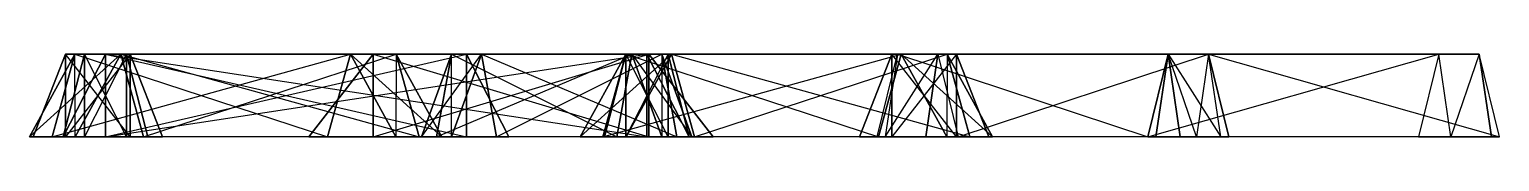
# Model space of a CAD drawing. Extents: x -3500 to 3500, y -22 to 22.
# Drawn here: x -737.56 to -695.71, y 19.69 to 22.05 of the extents above; entities that cross this region are included whole.
import ezdxf

# ---------------------------------------------------------------- set-up
doc = ezdxf.new("R2010")
doc.units = 0
doc.layers.add('UB3D', color=1, linetype='CONTINUOUS')

msp = doc.modelspace()

# ---------------------------------------------------------------- linework, layer by layer
at = {"layer": 'UB3D', "color": 2}
for points in [[(-737.555276, 19.685039, 1282.338228), (-736.910079, 19.685039, 1284.288346), (-736.259055, 22.047244, 1283.640236)], [(-736.253307, 19.685039, 1281.042008), (-737.555276, 19.685039, 1282.338228), (-734.957087, 22.047244, 1282.344016)], [(-737.555276, 19.685039, 1282.338228), (-734.957087, 22.047244, 1282.344016), (-736.259055, 22.047244, 1283.640236)], [(-737.555276, 19.685039, 1275.772008), (-736.259055, 22.047244, 1274.47), (-736.910079, 19.685039, 1273.82189)], [(-737.555276, 19.685039, 1275.772008), (-736.253307, 19.685039, 1277.068228), (-736.259055, 22.047244, 1274.47)], [(-736.526693, 19.685039, 1284.82937), (-736.526693, 22.047244, 1282.992126), (-737.445315, 19.685039, 1282.992126)], [(-736.526693, 22.047244, 1282.992126), (-737.445315, 19.685039, 1282.992126), (-736.526693, 22.047244, 1275.11811)], [(-737.445315, 19.685039, 1282.992126), (-736.526693, 22.047244, 1275.11811), (-737.445315, 19.685039, 1275.11811)], [(-736.526693, 22.047244, 1275.11811), (-737.445315, 19.685039, 1275.11811), (-736.526693, 19.685039, 1273.280866)], [(-736.910079, 19.685039, 1284.288346), (-736.259055, 22.047244, 1283.640236), (-729.071063, 19.685039, 1292.162362)], [(-736.259055, 22.047244, 1274.47), (-736.910079, 19.685039, 1273.82189), (-728.420039, 22.047244, 1266.595984)], [(-736.910079, 19.685039, 1273.82189), (-728.420039, 22.047244, 1266.595984), (-729.071063, 19.685039, 1265.947874)], [(-736.593583, 19.685039, -1553.522008), (-735.389685, 22.047244, -1553.522008), (-735.389685, 19.685039, -1554.123976)], [(-736.593583, 19.685039, -1552.31815), (-735.389685, 19.685039, -1551.716181), (-735.389685, 22.047244, -1552.31815)], [(-736.593583, 19.685039, -1553.522008), (-736.593583, 19.685039, -1552.31815), (-735.389685, 22.047244, -1553.522008)], [(-736.593583, 19.685039, -1552.31815), (-735.389685, 22.047244, -1553.522008), (-735.389685, 22.047244, -1552.31815)], [(-735.991614, 19.685039, -1541.396772), (-735.991614, 22.047244, -1542.600669), (-736.593583, 19.685039, -1542.600669)], [(-735.991614, 22.047244, -1542.600669), (-736.593583, 19.685039, -1542.600669), (-735.991614, 22.047244, -1552.920079)], [(-736.593583, 19.685039, -1542.600669), (-735.991614, 22.047244, -1552.920079), (-736.593583, 19.685039, -1552.920079)], [(-735.991614, 22.047244, -1552.920079), (-736.593583, 19.685039, -1552.920079), (-735.991614, 19.685039, -1554.123976)], [(-736.593583, 19.685039, -1543.202598), (-735.389685, 22.047244, -1543.202598), (-735.389685, 19.685039, -1543.804567)], [(-736.593583, 19.685039, -1541.99874), (-735.389685, 19.685039, -1541.396772), (-735.389685, 22.047244, -1541.99874)], [(-736.593583, 19.685039, -1543.202598), (-736.593583, 19.685039, -1541.99874), (-735.389685, 22.047244, -1543.202598)], [(-736.593583, 19.685039, -1541.99874), (-735.389685, 22.047244, -1543.202598), (-735.389685, 22.047244, -1541.99874)], [(-736.593583, 19.685039, -1527.723465), (-735.389685, 22.047244, -1527.723465), (-735.389685, 19.685039, -1528.325433)], [(-736.593583, 19.685039, -1526.519606), (-735.389685, 19.685039, -1525.917638), (-735.389685, 22.047244, -1526.519606)], [(-736.593583, 19.685039, -1527.723465), (-736.593583, 19.685039, -1526.519606), (-735.389685, 22.047244, -1527.723465)], [(-736.593583, 19.685039, -1526.519606), (-735.389685, 22.047244, -1527.723465), (-735.389685, 22.047244, -1526.519606)], [(-736.526693, 19.685039, 1284.82937), (-734.689449, 19.685039, 1284.82937), (-736.526693, 22.047244, 1282.992126)], [(-734.689449, 19.685039, 1284.82937), (-736.526693, 22.047244, 1282.992126), (-734.689449, 22.047244, 1282.992126)], [(-736.526693, 22.047244, 1282.992126), (-734.689449, 22.047244, 1282.992126), (-736.526693, 22.047244, 1275.11811)], [(-734.689449, 22.047244, 1282.992126), (-736.526693, 22.047244, 1275.11811), (-734.689449, 22.047244, 1275.11811)], [(-736.526693, 22.047244, 1275.11811), (-734.689449, 22.047244, 1275.11811), (-736.526693, 19.685039, 1273.280866)], [(-734.689449, 22.047244, 1275.11811), (-736.526693, 19.685039, 1273.280866), (-734.689449, 19.685039, 1273.280866)], [(-736.259055, 22.047244, 1283.640236), (-729.071063, 19.685039, 1292.162362), (-728.420039, 22.047244, 1291.514252)], [(-734.957087, 22.047244, 1282.344016), (-736.259055, 22.047244, 1283.640236), (-727.118071, 22.047244, 1290.218031)], [(-736.259055, 22.047244, 1283.640236), (-727.118071, 22.047244, 1290.218031), (-728.420039, 22.047244, 1291.514252)], [(-736.253307, 19.685039, 1277.068228), (-736.259055, 22.047244, 1274.47), (-734.957087, 22.047244, 1275.76622)], [(-736.259055, 22.047244, 1274.47), (-734.957087, 22.047244, 1275.76622), (-728.420039, 22.047244, 1266.595984)], [(-736.253307, 19.685039, 1281.042008), (-734.957087, 22.047244, 1282.344016), (-734.306063, 19.685039, 1281.695906)], [(-736.253307, 19.685039, 1277.068228), (-734.306063, 19.685039, 1276.414331), (-734.957087, 22.047244, 1275.76622)], [(-735.991614, 19.685039, -1541.396772), (-734.787756, 19.685039, -1541.396772), (-735.991614, 22.047244, -1542.600669)], [(-734.787756, 19.685039, -1541.396772), (-735.991614, 22.047244, -1542.600669), (-734.787756, 22.047244, -1542.600669)], [(-735.991614, 22.047244, -1542.600669), (-734.787756, 22.047244, -1542.600669), (-735.991614, 22.047244, -1552.920079)], [(-734.787756, 22.047244, -1542.600669), (-735.991614, 22.047244, -1552.920079), (-734.787756, 22.047244, -1552.920079)], [(-735.991614, 22.047244, -1552.920079), (-734.787756, 22.047244, -1552.920079), (-735.991614, 19.685039, -1554.123976)], [(-734.787756, 22.047244, -1552.920079), (-735.991614, 19.685039, -1554.123976), (-734.787756, 19.685039, -1554.123976)], [(-735.389685, 22.047244, -1553.522008), (-735.389685, 19.685039, -1554.123976), (-719.980984, 22.047244, -1553.522008)], [(-735.389685, 19.685039, -1554.123976), (-719.980984, 22.047244, -1553.522008), (-719.980984, 19.685039, -1554.123976)], [(-735.389685, 19.685039, -1551.716181), (-735.389685, 22.047244, -1552.31815), (-719.980984, 19.685039, -1551.716181)], [(-735.389685, 22.047244, -1552.31815), (-719.980984, 19.685039, -1551.716181), (-719.980984, 22.047244, -1552.31815)], [(-735.389685, 22.047244, -1553.522008), (-735.389685, 22.047244, -1552.31815), (-719.980984, 22.047244, -1553.522008)], [(-735.389685, 22.047244, -1552.31815), (-719.980984, 22.047244, -1553.522008), (-719.980984, 22.047244, -1552.31815)], [(-735.389685, 22.047244, -1543.202598), (-735.389685, 19.685039, -1543.804567), (-725.117205, 22.047244, -1543.202598)], [(-735.389685, 19.685039, -1543.804567), (-725.117205, 22.047244, -1543.202598), (-725.117205, 19.685039, -1543.804567)], [(-735.389685, 19.685039, -1541.396772), (-735.389685, 22.047244, -1541.99874), (-725.117205, 19.685039, -1541.396772)], [(-735.389685, 22.047244, -1541.99874), (-725.117205, 19.685039, -1541.396772), (-725.117205, 22.047244, -1541.99874)], [(-735.389685, 22.047244, -1543.202598), (-735.389685, 22.047244, -1541.99874), (-725.117205, 22.047244, -1543.202598)], [(-735.389685, 22.047244, -1541.99874), (-725.117205, 22.047244, -1543.202598), (-725.117205, 22.047244, -1541.99874)], [(-735.389685, 22.047244, -1527.723465), (-735.389685, 19.685039, -1528.325433), (-725.117205, 22.047244, -1527.723465)], [(-735.389685, 19.685039, -1528.325433), (-725.117205, 22.047244, -1527.723465), (-725.117205, 19.685039, -1528.325433)], [(-735.389685, 19.685039, -1525.917638), (-735.389685, 22.047244, -1526.519606), (-725.117205, 19.685039, -1525.917638)], [(-735.389685, 22.047244, -1526.519606), (-725.117205, 19.685039, -1525.917638), (-725.117205, 22.047244, -1526.519606)], [(-735.389685, 22.047244, -1527.723465), (-735.389685, 22.047244, -1526.519606), (-725.117205, 22.047244, -1527.723465)], [(-735.389685, 22.047244, -1526.519606), (-725.117205, 22.047244, -1527.723465), (-725.117205, 22.047244, -1526.519606)], [(-734.957087, 22.047244, 1282.344016), (-734.306063, 19.685039, 1281.695906), (-727.118071, 22.047244, 1290.218031)], [(-734.306063, 19.685039, 1276.414331), (-734.957087, 22.047244, 1275.76622), (-726.467047, 19.685039, 1268.540315)], [(-734.957087, 22.047244, 1275.76622), (-726.467047, 19.685039, 1268.540315), (-727.118071, 22.047244, 1267.892205)], [(-734.957087, 22.047244, 1275.76622), (-728.420039, 22.047244, 1266.595984), (-727.118071, 22.047244, 1267.892205)], [(-734.787756, 19.685039, -1541.396772), (-734.185787, 19.685039, -1542.600669), (-734.787756, 22.047244, -1542.600669)], [(-734.185787, 19.685039, -1542.600669), (-734.787756, 22.047244, -1542.600669), (-734.185787, 19.685039, -1552.920079)], [(-734.787756, 22.047244, -1542.600669), (-734.185787, 19.685039, -1552.920079), (-734.787756, 22.047244, -1552.920079)], [(-734.185787, 19.685039, -1552.920079), (-734.787756, 22.047244, -1552.920079), (-734.787756, 19.685039, -1554.123976)], [(-734.689449, 19.685039, 1284.82937), (-733.770827, 19.685039, 1282.992126), (-734.689449, 22.047244, 1282.992126)], [(-733.770827, 19.685039, 1282.992126), (-734.689449, 22.047244, 1282.992126), (-733.770827, 19.685039, 1275.11811)], [(-734.689449, 22.047244, 1282.992126), (-733.770827, 19.685039, 1275.11811), (-734.689449, 22.047244, 1275.11811)], [(-733.770827, 19.685039, 1275.11811), (-734.689449, 22.047244, 1275.11811), (-734.689449, 19.685039, 1273.280866)], [(-734.306063, 19.685039, 1281.695906), (-727.118071, 22.047244, 1290.218031), (-726.467047, 19.685039, 1289.569921)], [(-729.606299, 19.685039, 1289.94752), (-727.769055, 22.047244, 1289.94752), (-727.769055, 19.685039, 1289.028898)], [(-729.606299, 19.685039, 1291.784764), (-727.769055, 19.685039, 1292.703386), (-727.769055, 22.047244, 1291.784764)], [(-729.606299, 19.685039, 1289.94752), (-729.606299, 19.685039, 1291.784764), (-727.769055, 22.047244, 1289.94752)], [(-729.606299, 19.685039, 1291.784764), (-727.769055, 22.047244, 1289.94752), (-727.769055, 22.047244, 1291.784764)], [(-729.606299, 19.685039, 1266.325472), (-727.769055, 22.047244, 1266.325472), (-727.769055, 19.685039, 1265.40685)], [(-729.606299, 19.685039, 1268.162717), (-727.769055, 19.685039, 1269.081339), (-727.769055, 22.047244, 1268.162717)], [(-729.606299, 19.685039, 1266.325472), (-729.606299, 19.685039, 1268.162717), (-727.769055, 22.047244, 1266.325472)], [(-729.606299, 19.685039, 1268.162717), (-727.769055, 22.047244, 1266.325472), (-727.769055, 22.047244, 1268.162717)], [(-729.071063, 19.685039, 1292.162362), (-728.420039, 22.047244, 1291.514252), (-727.123819, 19.685039, 1292.81626)], [(-728.420039, 22.047244, 1266.595984), (-729.071063, 19.685039, 1265.947874), (-727.123819, 19.685039, 1265.293976)], [(-727.118071, 22.047244, 1290.218031), (-728.420039, 22.047244, 1291.514252), (-725.82185, 19.685039, 1291.520039)], [(-728.420039, 22.047244, 1291.514252), (-725.82185, 19.685039, 1291.520039), (-727.123819, 19.685039, 1292.81626)], [(-728.420039, 22.047244, 1266.595984), (-727.118071, 22.047244, 1267.892205), (-727.123819, 19.685039, 1265.293976)], [(-727.769055, 22.047244, 1289.94752), (-727.769055, 19.685039, 1289.028898), (-719.930039, 22.047244, 1289.94752)], [(-727.769055, 19.685039, 1289.028898), (-719.930039, 22.047244, 1289.94752), (-719.930039, 19.685039, 1289.028898)], [(-727.769055, 19.685039, 1292.703386), (-727.769055, 22.047244, 1291.784764), (-719.930039, 19.685039, 1292.703386)], [(-727.769055, 22.047244, 1291.784764), (-719.930039, 19.685039, 1292.703386), (-719.930039, 22.047244, 1291.784764)], [(-727.769055, 22.047244, 1289.94752), (-727.769055, 22.047244, 1291.784764), (-719.930039, 22.047244, 1289.94752)], [(-727.769055, 22.047244, 1291.784764), (-719.930039, 22.047244, 1289.94752), (-719.930039, 22.047244, 1291.784764)], [(-727.769055, 22.047244, 1266.325472), (-727.769055, 19.685039, 1265.40685), (-719.930039, 22.047244, 1266.325472)], [(-727.769055, 19.685039, 1265.40685), (-719.930039, 22.047244, 1266.325472), (-719.930039, 19.685039, 1265.40685)], [(-727.769055, 19.685039, 1269.081339), (-727.769055, 22.047244, 1268.162717), (-719.930039, 19.685039, 1269.081339)], [(-727.769055, 22.047244, 1268.162717), (-719.930039, 19.685039, 1269.081339), (-719.930039, 22.047244, 1268.162717)], [(-727.769055, 22.047244, 1266.325472), (-727.769055, 22.047244, 1268.162717), (-719.930039, 22.047244, 1266.325472)], [(-727.769055, 22.047244, 1268.162717), (-719.930039, 22.047244, 1266.325472), (-719.930039, 22.047244, 1268.162717)], [(-727.118071, 22.047244, 1267.892205), (-727.123819, 19.685039, 1265.293976), (-725.82185, 19.685039, 1266.590197)], [(-727.118071, 22.047244, 1290.218031), (-726.467047, 19.685039, 1289.569921), (-725.82185, 19.685039, 1291.520039)], [(-726.467047, 19.685039, 1268.540315), (-727.118071, 22.047244, 1267.892205), (-725.82185, 19.685039, 1266.590197)], [(-726.39311, 19.685039, -1543.029213), (-725.970394, 19.685039, -1541.751339), (-725.54378, 22.047244, -1542.176024)], [(-725.539961, 19.685039, -1543.878504), (-726.39311, 19.685039, -1543.029213), (-724.69063, 22.047244, -1543.025315)], [(-726.39311, 19.685039, -1543.029213), (-724.69063, 22.047244, -1543.025315), (-725.54378, 22.047244, -1542.176024)], [(-726.39311, 19.685039, -1526.692953), (-725.54378, 22.047244, -1527.546181), (-725.970433, 19.685039, -1527.970866)], [(-726.39311, 19.685039, -1526.692953), (-725.539961, 19.685039, -1525.843661), (-725.54378, 22.047244, -1527.546181)], [(-725.54378, 22.047244, -1527.546181), (-725.970433, 19.685039, -1527.970866), (-720.407559, 22.047244, -1532.705906)], [(-725.970433, 19.685039, -1527.970866), (-720.407559, 22.047244, -1532.705906), (-720.834213, 19.685039, -1533.130591)], [(-725.970394, 19.685039, -1541.751339), (-725.54378, 22.047244, -1542.176024), (-720.834173, 19.685039, -1536.591654)], [(-725.54378, 22.047244, -1542.176024), (-720.834173, 19.685039, -1536.591654), (-720.407559, 22.047244, -1537.016339)], [(-724.69063, 22.047244, -1543.025315), (-725.54378, 22.047244, -1542.176024), (-719.554409, 22.047244, -1537.86563)], [(-725.54378, 22.047244, -1542.176024), (-719.554409, 22.047244, -1537.86563), (-720.407559, 22.047244, -1537.016339)], [(-725.539961, 19.685039, -1525.843661), (-725.54378, 22.047244, -1527.546181), (-724.69063, 22.047244, -1526.69689)], [(-725.54378, 22.047244, -1527.546181), (-724.69063, 22.047244, -1526.69689), (-720.407559, 22.047244, -1532.705906)], [(-725.539961, 19.685039, -1543.878504), (-724.69063, 22.047244, -1543.025315), (-724.264016, 19.685039, -1543.45)], [(-725.539961, 19.685039, -1525.843661), (-724.263976, 19.685039, -1526.272205), (-724.69063, 22.047244, -1526.69689)], [(-725.117205, 22.047244, -1543.202598), (-725.117205, 19.685039, -1543.804567), (-723.913307, 19.685039, -1543.202598)], [(-725.117205, 19.685039, -1541.396772), (-725.117205, 22.047244, -1541.99874), (-723.913307, 19.685039, -1541.99874)], [(-725.117205, 22.047244, -1543.202598), (-725.117205, 22.047244, -1541.99874), (-723.913307, 19.685039, -1543.202598)], [(-725.117205, 22.047244, -1541.99874), (-723.913307, 19.685039, -1543.202598), (-723.913307, 19.685039, -1541.99874)], [(-725.117205, 22.047244, -1527.723465), (-725.117205, 19.685039, -1528.325433), (-723.913307, 19.685039, -1527.723465)], [(-725.117205, 19.685039, -1525.917638), (-725.117205, 22.047244, -1526.519606), (-723.913307, 19.685039, -1526.519606)], [(-725.117205, 22.047244, -1527.723465), (-725.117205, 22.047244, -1526.519606), (-723.913307, 19.685039, -1527.723465)], [(-725.117205, 22.047244, -1526.519606), (-723.913307, 19.685039, -1527.723465), (-723.913307, 19.685039, -1526.519606)], [(-724.69063, 22.047244, -1543.025315), (-724.264016, 19.685039, -1543.45), (-719.554409, 22.047244, -1537.86563)], [(-724.263976, 19.685039, -1526.272205), (-724.69063, 22.047244, -1526.69689), (-719.127756, 19.685039, -1531.431929)], [(-724.69063, 22.047244, -1526.69689), (-719.127756, 19.685039, -1531.431929), (-719.554409, 22.047244, -1531.856614)], [(-724.69063, 22.047244, -1526.69689), (-720.407559, 22.047244, -1532.705906), (-719.554409, 22.047244, -1531.856614)], [(-724.264016, 19.685039, -1543.45), (-719.554409, 22.047244, -1537.86563), (-719.127795, 19.685039, -1538.290315)], [(-721.877244, 19.685039, 1291.520039), (-720.581024, 22.047244, 1290.218031), (-721.232047, 19.685039, 1289.569921)], [(-721.877244, 19.685039, 1291.520039), (-720.575276, 19.685039, 1292.81626), (-720.581024, 22.047244, 1290.218031)], [(-721.877244, 19.685039, 1266.590197), (-721.232047, 19.685039, 1268.540315), (-720.581024, 22.047244, 1267.892205)], [(-720.575276, 19.685039, 1265.293976), (-721.877244, 19.685039, 1266.590197), (-719.279055, 22.047244, 1266.595984)], [(-721.877244, 19.685039, 1266.590197), (-719.279055, 22.047244, 1266.595984), (-720.581024, 22.047244, 1267.892205)], [(-720.581024, 22.047244, 1290.218031), (-721.232047, 19.685039, 1289.569921), (-712.742008, 22.047244, 1282.344016)], [(-721.232047, 19.685039, 1289.569921), (-712.742008, 22.047244, 1282.344016), (-713.393031, 19.685039, 1281.695906)], [(-721.232047, 19.685039, 1268.540315), (-720.581024, 22.047244, 1267.892205), (-713.393031, 19.685039, 1276.414331)], [(-720.582913, 19.685039, -1531.077362), (-720.582913, 22.047244, -1532.28126), (-721.184882, 19.685039, -1532.28126)], [(-720.582913, 22.047244, -1532.28126), (-721.184882, 19.685039, -1532.28126), (-720.582913, 22.047244, -1537.440984)], [(-721.184882, 19.685039, -1532.28126), (-720.582913, 22.047244, -1537.440984), (-721.184882, 19.685039, -1537.440984)], [(-720.582913, 22.047244, -1537.440984), (-721.184882, 19.685039, -1537.440984), (-720.582913, 19.685039, -1538.644882)], [(-720.407559, 22.047244, -1532.705906), (-720.834213, 19.685039, -1533.130591), (-719.558228, 19.685039, -1533.559134)], [(-720.834173, 19.685039, -1536.591654), (-720.407559, 22.047244, -1537.016339), (-719.558228, 19.685039, -1536.16315)], [(-720.582913, 19.685039, -1531.077362), (-719.379055, 19.685039, -1531.077362), (-720.582913, 22.047244, -1532.28126)], [(-719.379055, 19.685039, -1531.077362), (-720.582913, 22.047244, -1532.28126), (-719.379055, 22.047244, -1532.28126)], [(-720.582913, 22.047244, -1532.28126), (-719.379055, 22.047244, -1532.28126), (-720.582913, 22.047244, -1537.440984)], [(-719.379055, 22.047244, -1532.28126), (-720.582913, 22.047244, -1537.440984), (-719.379055, 22.047244, -1537.440984)], [(-720.582913, 22.047244, -1537.440984), (-719.379055, 22.047244, -1537.440984), (-720.582913, 19.685039, -1538.644882)], [(-719.379055, 22.047244, -1537.440984), (-720.582913, 19.685039, -1538.644882), (-719.379055, 19.685039, -1538.644882)], [(-720.575276, 19.685039, 1292.81626), (-720.581024, 22.047244, 1290.218031), (-719.279055, 22.047244, 1291.514252)], [(-720.581024, 22.047244, 1290.218031), (-719.279055, 22.047244, 1291.514252), (-712.742008, 22.047244, 1282.344016)], [(-720.581024, 22.047244, 1267.892205), (-713.393031, 19.685039, 1276.414331), (-712.742008, 22.047244, 1275.76622)], [(-719.279055, 22.047244, 1266.595984), (-720.581024, 22.047244, 1267.892205), (-711.440039, 22.047244, 1274.47)], [(-720.581024, 22.047244, 1267.892205), (-711.440039, 22.047244, 1274.47), (-712.742008, 22.047244, 1275.76622)], [(-720.575276, 19.685039, 1292.81626), (-718.628031, 19.685039, 1292.162362), (-719.279055, 22.047244, 1291.514252)], [(-720.575276, 19.685039, 1265.293976), (-719.279055, 22.047244, 1266.595984), (-718.628031, 19.685039, 1265.947874)], [(-719.554409, 22.047244, -1537.86563), (-720.407559, 22.047244, -1537.016339), (-718.705079, 19.685039, -1537.012441)], [(-720.407559, 22.047244, -1537.016339), (-718.705079, 19.685039, -1537.012441), (-719.558228, 19.685039, -1536.16315)], [(-720.407559, 22.047244, -1532.705906), (-719.554409, 22.047244, -1531.856614), (-719.558228, 19.685039, -1533.559134)], [(-719.980984, 22.047244, -1553.522008), (-719.980984, 19.685039, -1554.123976), (-718.777087, 19.685039, -1553.522008)], [(-719.980984, 19.685039, -1551.716181), (-719.980984, 22.047244, -1552.31815), (-718.777087, 19.685039, -1552.31815)], [(-719.980984, 22.047244, -1553.522008), (-719.980984, 22.047244, -1552.31815), (-718.777087, 19.685039, -1553.522008)], [(-719.980984, 22.047244, -1552.31815), (-718.777087, 19.685039, -1553.522008), (-718.777087, 19.685039, -1552.31815)], [(-719.930039, 22.047244, 1289.94752), (-719.930039, 19.685039, 1289.028898), (-718.092795, 19.685039, 1289.94752)], [(-719.930039, 19.685039, 1292.703386), (-719.930039, 22.047244, 1291.784764), (-718.092795, 19.685039, 1291.784764)], [(-719.930039, 22.047244, 1289.94752), (-719.930039, 22.047244, 1291.784764), (-718.092795, 19.685039, 1289.94752)], [(-719.930039, 22.047244, 1291.784764), (-718.092795, 19.685039, 1289.94752), (-718.092795, 19.685039, 1291.784764)], [(-719.930039, 22.047244, 1266.325472), (-719.930039, 19.685039, 1265.40685), (-718.092795, 19.685039, 1266.325472)], [(-719.930039, 19.685039, 1269.081339), (-719.930039, 22.047244, 1268.162717), (-718.092795, 19.685039, 1268.162717)], [(-719.930039, 22.047244, 1266.325472), (-719.930039, 22.047244, 1268.162717), (-718.092795, 19.685039, 1266.325472)], [(-719.930039, 22.047244, 1268.162717), (-718.092795, 19.685039, 1266.325472), (-718.092795, 19.685039, 1268.162717)], [(-719.554409, 22.047244, -1531.856614), (-719.558228, 19.685039, -1533.559134), (-718.705079, 19.685039, -1532.709843)], [(-719.554409, 22.047244, -1537.86563), (-719.127795, 19.685039, -1538.290315), (-718.705079, 19.685039, -1537.012441)], [(-719.127756, 19.685039, -1531.431929), (-719.554409, 22.047244, -1531.856614), (-718.705079, 19.685039, -1532.709843)], [(-719.379055, 19.685039, -1531.077362), (-718.777087, 19.685039, -1532.28126), (-719.379055, 22.047244, -1532.28126)], [(-718.777087, 19.685039, -1532.28126), (-719.379055, 22.047244, -1532.28126), (-718.777087, 19.685039, -1537.440984)], [(-719.379055, 22.047244, -1532.28126), (-718.777087, 19.685039, -1537.440984), (-719.379055, 22.047244, -1537.440984)], [(-718.777087, 19.685039, -1537.440984), (-719.379055, 22.047244, -1537.440984), (-719.379055, 19.685039, -1538.644882)], [(-718.628031, 19.685039, 1292.162362), (-719.279055, 22.047244, 1291.514252), (-710.789016, 19.685039, 1284.288346)], [(-719.279055, 22.047244, 1291.514252), (-710.789016, 19.685039, 1284.288346), (-711.440039, 22.047244, 1283.640236)], [(-719.279055, 22.047244, 1291.514252), (-712.742008, 22.047244, 1282.344016), (-711.440039, 22.047244, 1283.640236)], [(-719.279055, 22.047244, 1266.595984), (-718.628031, 19.685039, 1265.947874), (-711.440039, 22.047244, 1274.47)], [(-718.628031, 19.685039, 1265.947874), (-711.440039, 22.047244, 1274.47), (-710.789016, 19.685039, 1273.82189)], [(-713.009646, 19.685039, 1292.703386), (-713.009646, 22.047244, 1290.866142), (-713.928268, 19.685039, 1290.866142)], [(-713.009646, 22.047244, 1290.866142), (-713.928268, 19.685039, 1290.866142), (-713.009646, 22.047244, 1251.496063)], [(-713.928268, 19.685039, 1290.866142), (-713.009646, 22.047244, 1251.496063), (-713.928268, 19.685039, 1251.496063)], [(-713.009646, 22.047244, 1251.496063), (-713.928268, 19.685039, 1251.496063), (-713.009646, 19.685039, 1249.658819)], [(-713.197835, 19.685039, -1553.901417), (-713.430157, 19.685039, -1552.575591), (-712.853346, 22.047244, -1552.747874)], [(-713.430157, 19.685039, -1552.575591), (-712.853346, 22.047244, -1552.747874), (-705.725827, 19.685039, -1526.777047)], [(-712.742008, 22.047244, 1282.344016), (-713.393031, 19.685039, 1281.695906), (-711.445787, 19.685039, 1281.042008)], [(-713.393031, 19.685039, 1276.414331), (-712.742008, 22.047244, 1275.76622), (-711.445787, 19.685039, 1277.068228)], [(-712.04437, 19.685039, -1554.245827), (-713.197835, 19.685039, -1553.901417), (-711.699882, 22.047244, -1553.092283)], [(-713.197835, 19.685039, -1553.901417), (-711.699882, 22.047244, -1553.092283), (-712.853346, 22.047244, -1552.747874)], [(-713.009646, 19.685039, 1292.703386), (-711.172402, 19.685039, 1292.703386), (-713.009646, 22.047244, 1290.866142)], [(-711.172402, 19.685039, 1292.703386), (-713.009646, 22.047244, 1290.866142), (-711.172402, 22.047244, 1290.866142)], [(-713.009646, 22.047244, 1290.866142), (-711.172402, 22.047244, 1290.866142), (-713.009646, 22.047244, 1251.496063)], [(-711.172402, 22.047244, 1290.866142), (-713.009646, 22.047244, 1251.496063), (-711.172402, 22.047244, 1251.496063)], [(-713.009646, 22.047244, 1251.496063), (-711.172402, 22.047244, 1251.496063), (-713.009646, 19.685039, 1249.658819)], [(-711.172402, 22.047244, 1251.496063), (-713.009646, 19.685039, 1249.658819), (-711.172402, 19.685039, 1249.658819)], [(-712.853346, 22.047244, -1552.747874), (-705.725827, 19.685039, -1526.777047), (-705.149016, 22.047244, -1526.949331)], [(-711.699882, 22.047244, -1553.092283), (-712.853346, 22.047244, -1552.747874), (-703.995551, 22.047244, -1527.29374)], [(-712.853346, 22.047244, -1552.747874), (-703.995551, 22.047244, -1527.29374), (-705.149016, 22.047244, -1526.949331)], [(-712.742008, 22.047244, 1282.344016), (-711.440039, 22.047244, 1283.640236), (-711.445787, 19.685039, 1281.042008)], [(-711.440039, 22.047244, 1274.47), (-712.742008, 22.047244, 1275.76622), (-710.143819, 19.685039, 1275.772008)], [(-712.742008, 22.047244, 1275.76622), (-710.143819, 19.685039, 1275.772008), (-711.445787, 19.685039, 1277.068228)], [(-712.04437, 19.685039, -1554.245827), (-711.699882, 22.047244, -1553.092283), (-711.123071, 19.685039, -1553.264567)], [(-711.699882, 22.047244, -1553.092283), (-711.123071, 19.685039, -1553.264567), (-703.995551, 22.047244, -1527.29374)], [(-711.440039, 22.047244, 1283.640236), (-711.445787, 19.685039, 1281.042008), (-710.143819, 19.685039, 1282.338228)], [(-710.789016, 19.685039, 1284.288346), (-711.440039, 22.047244, 1283.640236), (-710.143819, 19.685039, 1282.338228)], [(-711.440039, 22.047244, 1274.47), (-710.789016, 19.685039, 1273.82189), (-710.143819, 19.685039, 1275.772008)], [(-711.172402, 19.685039, 1292.703386), (-710.25378, 19.685039, 1290.866142), (-711.172402, 22.047244, 1290.866142)], [(-710.25378, 19.685039, 1290.866142), (-711.172402, 22.047244, 1290.866142), (-710.25378, 19.685039, 1251.496063)], [(-711.172402, 22.047244, 1290.866142), (-710.25378, 19.685039, 1251.496063), (-711.172402, 22.047244, 1251.496063)], [(-710.25378, 19.685039, 1251.496063), (-711.172402, 22.047244, 1251.496063), (-711.172402, 19.685039, 1249.658819)], [(-711.123071, 19.685039, -1553.264567), (-703.995551, 22.047244, -1527.29374), (-703.41874, 19.685039, -1527.466024)], [(-705.725827, 19.685039, -1526.777047), (-705.149016, 22.047244, -1526.949331), (-704.804528, 19.685039, -1525.795787)], [(-705.493504, 19.685039, -1526.140197), (-705.149016, 22.047244, -1527.29374), (-705.725827, 19.685039, -1527.466024)], [(-705.149016, 22.047244, -1527.29374), (-705.725827, 19.685039, -1527.466024), (-697.444646, 22.047244, -1553.092283)], [(-705.725827, 19.685039, -1527.466024), (-697.444646, 22.047244, -1553.092283), (-698.021457, 19.685039, -1553.264567)], [(-705.493504, 19.685039, -1526.140197), (-704.340039, 19.685039, -1525.795787), (-705.149016, 22.047244, -1527.29374)], [(-703.995551, 22.047244, -1527.29374), (-705.149016, 22.047244, -1526.949331), (-703.651063, 19.685039, -1526.140197)], [(-705.149016, 22.047244, -1526.949331), (-703.651063, 19.685039, -1526.140197), (-704.804528, 19.685039, -1525.795787)], [(-704.340039, 19.685039, -1525.795787), (-705.149016, 22.047244, -1527.29374), (-703.995551, 22.047244, -1526.949331)], [(-705.149016, 22.047244, -1527.29374), (-703.995551, 22.047244, -1526.949331), (-697.444646, 22.047244, -1553.092283)], [(-704.340039, 19.685039, -1525.795787), (-703.41874, 19.685039, -1526.777047), (-703.995551, 22.047244, -1526.949331)], [(-703.995551, 22.047244, -1527.29374), (-703.41874, 19.685039, -1527.466024), (-703.651063, 19.685039, -1526.140197)], [(-703.41874, 19.685039, -1526.777047), (-703.995551, 22.047244, -1526.949331), (-695.71437, 19.685039, -1552.575591)], [(-703.995551, 22.047244, -1526.949331), (-695.71437, 19.685039, -1552.575591), (-696.291181, 22.047244, -1552.747874)], [(-703.995551, 22.047244, -1526.949331), (-697.444646, 22.047244, -1553.092283), (-696.291181, 22.047244, -1552.747874)], [(-697.444646, 22.047244, -1553.092283), (-698.021457, 19.685039, -1553.264567), (-697.100157, 19.685039, -1554.245827)], [(-697.444646, 22.047244, -1553.092283), (-696.291181, 22.047244, -1552.747874), (-697.100157, 19.685039, -1554.245827)], [(-696.291181, 22.047244, -1552.747874), (-697.100157, 19.685039, -1554.245827), (-695.946693, 19.685039, -1553.901417)], [(-695.71437, 19.685039, -1552.575591), (-696.291181, 22.047244, -1552.747874), (-695.946693, 19.685039, -1553.901417)]]:
    msp.add_3dface(points, dxfattribs=at)

doc.saveas('drawing.dxf')
